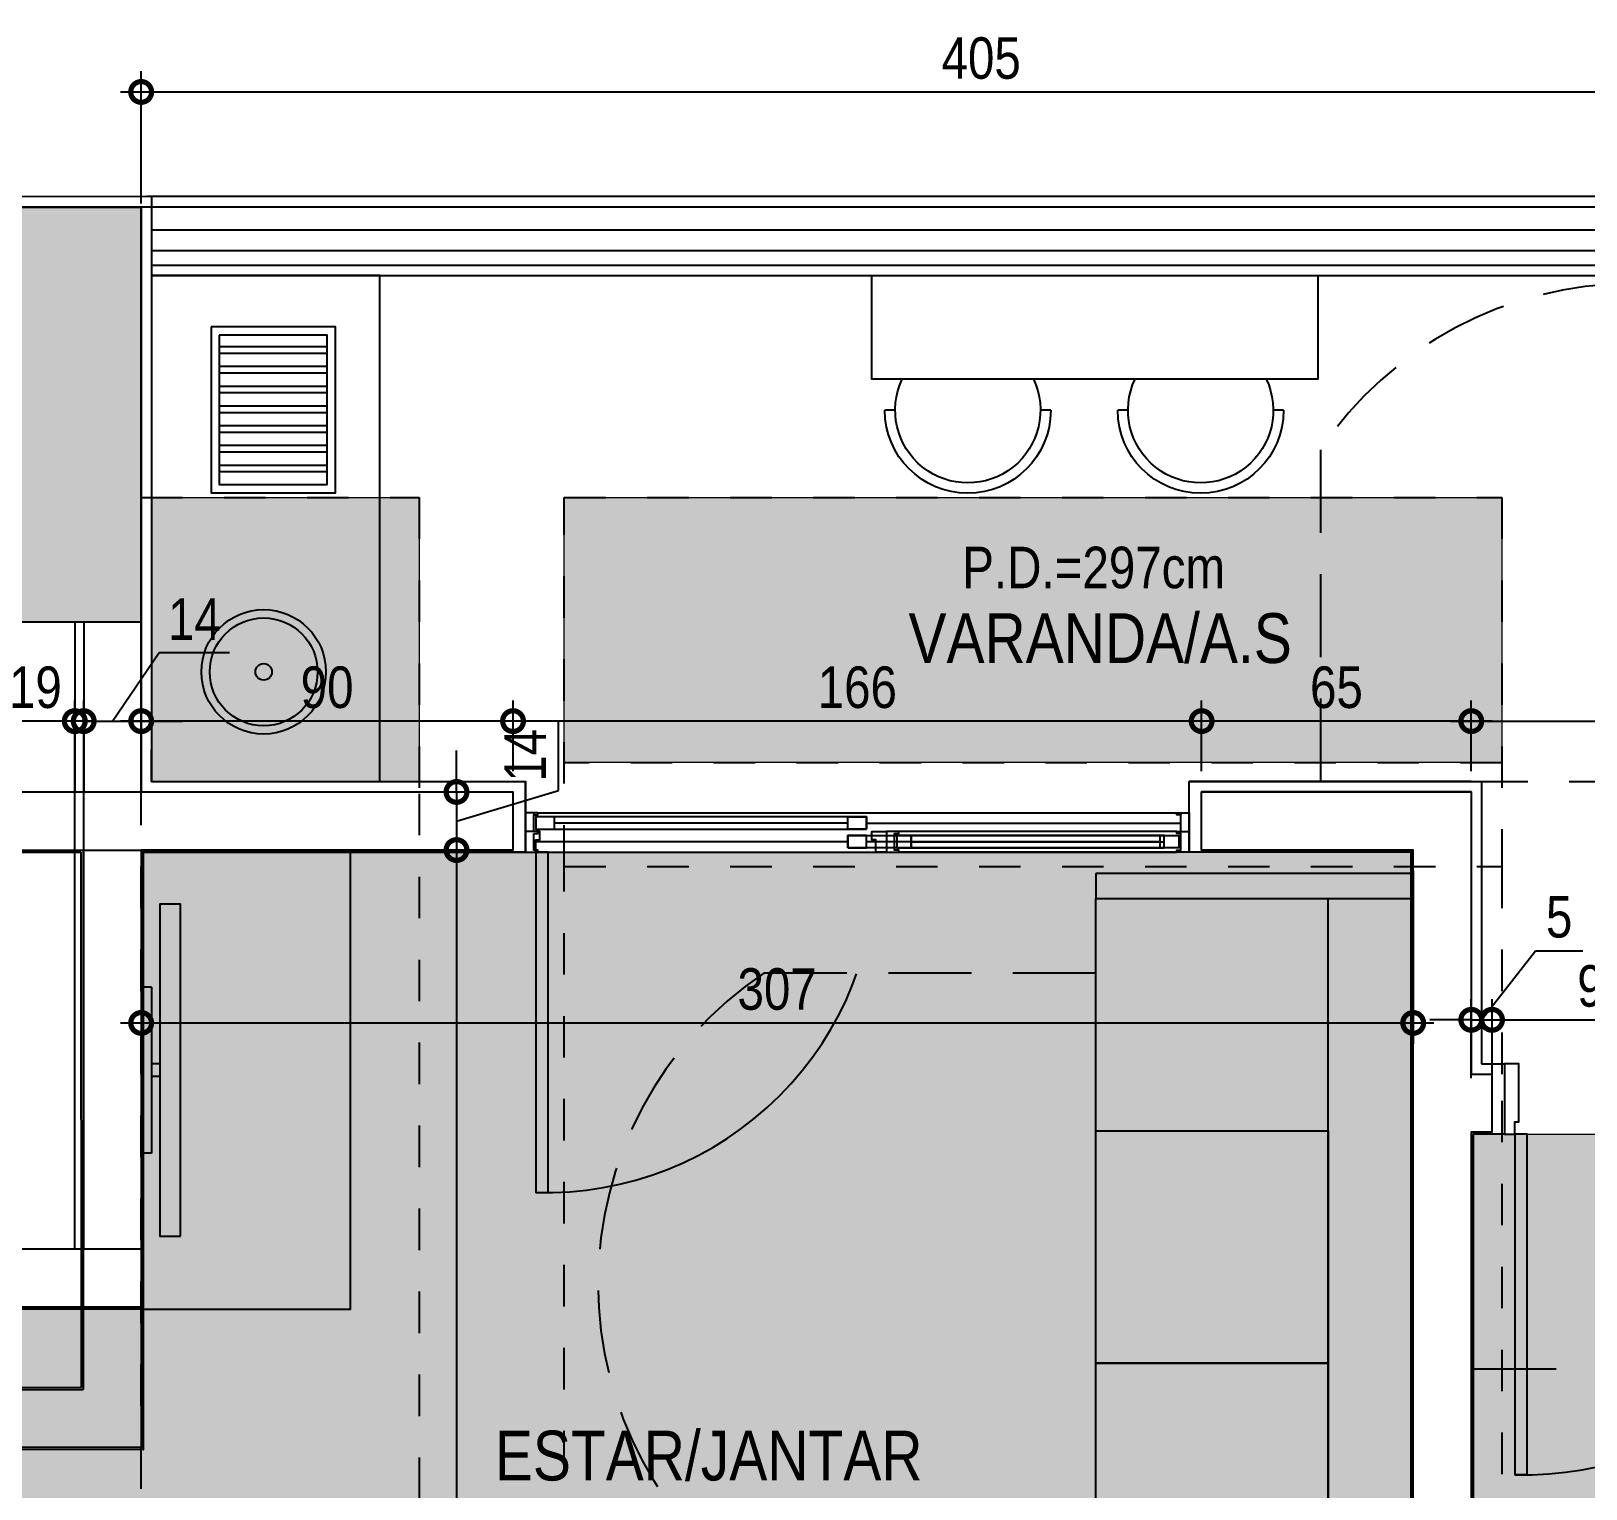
# Model space of a CAD drawing. Header units: metres. Extents: x -41 to 570, y -54 to 184.
# Drawn here: x 4.745 to 8.493, y 49.91 to 53.424 of the extents above; entities that cross this region are included whole.
import ezdxf
from ezdxf.enums import TextEntityAlignment as Align
from ezdxf.xclip import XClip

# ---------------------------------------------------------------- set-up
doc = ezdxf.new("R2010")
doc.units = ezdxf.units.M
doc.header["$XCLIPFRAME"] = 0
doc.linetypes.add('DASHEDX2', pattern=[1.5, 1, -0.5])
doc.linetypes.add('PUC$0$DASHEDX2', pattern=[1.5, 1, -0.5])
for name, color, linetype in [('1', 232, 'DASHEDX2'), ('4', 2, 'Continuous'), ('ARQ-DIM', 2, 'Continuous'), ('ARQ-TXT', 2, 'Continuous'), ('PUC$0$ARQ-ALV ACAB', 4, 'Continuous'), ('PUC$0$ARQ-ALV OSSO', 5, 'Continuous'), ('PUC$0$ARQ-AUX', 7, 'Continuous'), ('PUC$0$ARQ-AUX1 @ 1', 1, 'Continuous'), ('PUC$0$ARQ-AUX2', 2, 'Continuous'), ('PUC$0$ARQ-CAX @ 1', 1, 'Continuous'), ('PUC$0$ARQ-MOB', 7, 'Continuous'), ('PUC$0$ARQ-MOB @ 1', 7, 'Continuous'), ('PUC$0$ARQ-PRJ', 7, 'PUC$0$DASHEDX2')]:
    doc.layers.add(name, color=color, linetype=linetype)
doc.layers.add('PUC$0$ARQ-FORRO', color=9, linetype='Continuous', lineweight=5)
doc.styles.add('Adesa', font='ARIALN.TTF')
doc.dimstyles.new('ADESA 1-0050', dxfattribs={"dimtxt": 0.1, "dimasz": 0.1, "dimexe": 0.05, "dimexo": 0.05, "dimgap": 0.03, "dimtad": 1, "dimdec": 1, "dimlfac": 100, "dimzin": 12, "dimtxsty": 'Adesa', "dimblk": 'DOTSMALL', "dimcen": 1, "dimdle": 0.05, "dimclrd": 1, "dimclre": 1, "dimclrt": 256, "dimazin": 3, "dimtm": 1e-09, "dimtfac": 1, "dimtdec": 1, "dimtmove": 1, "dimatfit": 0, "dimldrblk": 'DOTSMALL', "dimfxl": 0.8, "dimtvp": 2, "dimtolj": 1, "dimtzin": 0, "dimarcsym": 0})

# ---------------------------------------------------------------- blocks, each defined once
blk = doc.blocks.new('*U3378')
at = {"color": 0, "linetype": 'ByBlock', "ltscale": 0.5}
for points in [[(0.02, -0.045), (0.03, -0.045), (0.03, -0.05), (0.02, -0.05), (0.02, -0.09), (0.03, -0.09), (0.03, -0.095), (0.02, -0.095), (0.02, -0.09), (0.03, -0.09), (0.03, -0.095), (0, -0.095), (0, 0), (0.03, 0), (0.03, -0.005), (0.02, -0.005), (0.02, -0.045)], [(1.58, -0.045), (1.57, -0.045), (1.57, -0.05), (1.58, -0.05), (1.58, -0.09), (1.57, -0.09), (1.57, -0.095), (1.58, -0.095), (1.58, -0.09), (1.57, -0.09), (1.57, -0.095), (1.6, -0.095), (1.6, 0), (1.57, 0), (1.57, -0.005), (1.58, -0.005), (1.58, -0.045)], [(0.025, -0.01), (0.07, -0.01), (0.07, -0.04), (0.025, -0.04)], [(0.8225, -0.01), (0.7775, -0.01), (0.7775, -0.04), (0.8225, -0.04)], [(0.7775, -0.055), (0.8225, -0.055), (0.8225, -0.085), (0.7775, -0.085)], [(1.575, -0.055), (1.53, -0.055), (1.53, -0.085), (1.575, -0.085)]]:
    blk.add_lwpolyline(points, close=True, dxfattribs=at)
at = {"color": 8, "linetype": 'ByBlock', "ltscale": 0.5}
for points in [[(1.57, 0), (0.03, 0)], [(0.8225, -0.025), (1.58, -0.025)], [(0.7775, -0.07), (0.02, -0.07)], [(1.57, -0.095), (0.03, -0.095)]]:
    blk.add_lwpolyline(points, dxfattribs=at)
at = {"color": 7, "linetype": 'ByBlock', "ltscale": 0.5}
for points in [[(0.8225, -0.01), (0.8225, -0.04), (0.025, -0.04), (0.025, -0.01)], [(0.7775, -0.055), (0.7775, -0.085), (1.575, -0.085), (1.575, -0.055)]]:
    blk.add_lwpolyline(points, close=True, dxfattribs=at)
for points in [[(0.07, -0.025), (0.7775, -0.025)], [(0.8225, -0.07), (1.53, -0.07)]]:
    blk.add_lwpolyline(points, dxfattribs=at)
blk = doc.blocks.new('*U3549')
for points in [[(-0.025, -0.1), (0, -0.1), (0, -0.07), (0.01, -0.07), (0.01, 0.07), (-0.025, 0.07), (-0.025, -0.1)], [(0.845, -0.1), (0.82, -0.1), (0.82, -0.07), (0.81, -0.07), (0.81, 0.07), (0.845, 0.07), (0.845, -0.1)], [(0, -0.1), (0, -0.9204), (0.03, -0.9204), (0.03, -0.1)]]:
    blk.add_lwpolyline(points, close=True)
at = {"layer": 'PUC$0$ARQ-PRJ'}
blk.add_arc((0.0237, -0.1242), 0.7967, 268.2987, 1.7401, dxfattribs=at)
blk = doc.blocks.new('PUC$0$pl apto tipo 4 puc')
at = {"layer": 'PUC$0$ARQ-ALV ACAB'}
for p, q in [((9.0318, 3.0262, 0), (5.0252, 3.0262)), ((5.0368, 2.8362, 0), (9.0318, 2.8362, 0))]:
    blk.add_line(p, q, dxfattribs=at)
for points in [[(4.6663, 3.0274), (5.0368, 3.0262), (5.0368, 1.6162), (5.9381, 1.6162), (5.9381, 1.4462), (5.0168, 1.4459), (5.0168, 0.0059), (3.0556, 0.0062), (3.0556, -0.0782), (2.9056, -0.0782), (2.9056, 0.1562), (4.8668, 0.1559)], [(4.6568, 1.4461), (4.8665, 1.4459)]]:
    blk.add_lwpolyline(points, dxfattribs=at)
blk.add_lwpolyline([(8.2431, 0.9362), (8.2981, 0.9362), (8.2981, 0.7662), (8.2231, 0.7662), (8.2231, -0.1638), (8.0731, -0.1638), (8.0731, 1.4462), (7.5381, 1.4462), (7.5381, 1.6162), (8.2431, 1.6162)], close=True, dxfattribs=at)
at = {"layer": 'PUC$0$ARQ-ALV ACAB', "elevation": 0}
blk.add_lwpolyline([(4.8665, 1.4459), (4.8668, 0.1559)], dxfattribs=at)
at = {"layer": 'PUC$0$ARQ-ALV OSSO'}
for points in [[(4.6613, 3.0012), (5.0118, 3.0012), (5.0118, 1.5912), (5.0118, 1.5912), (5.9081, 1.5912), (5.9081, 1.4512), (5.0118, 1.4509), (5.0118, 0.0109), (3.0506, 0.0112), (3.0506, -0.0732), (2.9106, -0.0732), (2.9106, 0.1512), (4.8718, 0.1509)], [(4.8518, 2.0012), (4.8518, 1.5912)], [(4.8733, 2.0012), (4.8733, 1.5912)], [(4.6618, 1.5912), (5.0118, 1.5912)]]:
    blk.add_lwpolyline(points, dxfattribs=at)
blk.add_lwpolyline([(8.2181, 0.9112), (8.2681, 0.9112), (8.2681, 0.7712), (8.2181, 0.7712), (8.2181, -0.1588), (8.0781, -0.1588), (8.0781, 1.4512), (7.5681, 1.4512), (7.5681, 1.5912), (8.2181, 1.5912)], close=True, dxfattribs=at)
at = {"layer": 'PUC$0$ARQ-ALV OSSO', "elevation": 0}
for points in [[(4.6618, 1.4512), (5.0118, 1.4509)], [(4.8718, 1.4512), (4.8718, 0.1509)]]:
    blk.add_lwpolyline(points, dxfattribs=at)
at = {"layer": 'PUC$0$ARQ-AUX', "elevation": 0}
for points in [[(9.0318, 3.0012), (5.0368, 3.0012)], [(5.0368, 2.8612), (9.0318, 2.8612)]]:
    blk.add_lwpolyline(points, dxfattribs=at)
at = {"layer": 'PUC$0$ARQ-AUX2', "elevation": 0}
for points in [[(5.0368, 2.9462), (9.0318, 2.9462)], [(5.0368, 2.8962), (9.0318, 2.8962)]]:
    blk.add_lwpolyline(points, dxfattribs=at)
at = {"layer": 'PUC$0$ARQ-AUX1 @ 1', "rotation": 180}
blk.add_blockref('*U3378', (7.5381, 1.4462, 0), dxfattribs=at)
at = {"layer": 'PUC$0$ARQ-CAX @ 1'}
blk.add_blockref('*U3549', (8.3231, 0.8662), dxfattribs=at)
blk = doc.blocks.new('*U3399')
for points in [[(-0.025, -0.1), (0, -0.1), (0, -0.07), (0.01, -0.07), (0.01, -0.05), (-0.025, -0.05), (-0.025, -0.1)], [(0.845, -0.1), (0.82, -0.1), (0.82, -0.07), (0.81, -0.07), (0.81, -0.05), (0.845, -0.05), (0.845, -0.1)], [(0, -0.1), (0, -0.9204), (0.03, -0.9204), (0.03, -0.1)]]:
    blk.add_lwpolyline(points, close=True)
at = {"layer": 'PUC$0$ARQ-PRJ'}
blk.add_arc((0.0237, -0.1242), 0.7967, 268.2987, 1.7401, dxfattribs=at)
blk = doc.blocks.new('*U3400')
at = {"color": 0, "linetype": 'ByBlock', "ltscale": 0.5}
for points in [[(0.02, -0.045), (0.02, -0.045), (0.02, -0.045), (0.02, -0.045), (0.02, -0.045), (0.02, -0.045), (0.02, -0.045), (0.02, -0.045), (0.02, -0.045), (0.03, -0.045), (0.03, -0.05), (0, -0.05), (0, 0), (0.03, 0), (0.03, -0.005), (0.02, -0.005), (0.02, -0.045)], [(0.71, -0.045), (0.71, -0.045), (0.71, -0.045), (0.71, -0.045), (0.71, -0.045), (0.71, -0.045), (0.71, -0.045), (0.71, -0.045), (0.71, -0.045), (0.7, -0.045), (0.7, -0.05), (0.73, -0.05), (0.73, 0), (0.7, 0), (0.7, -0.005), (0.71, -0.005), (0.71, -0.045)], [(0.025, -0.01), (0.06, -0.01), (0.06, -0.04), (0.025, -0.04)], [(0.705, -0.01), (0.67, -0.01), (0.67, -0.04), (0.705, -0.04)]]:
    blk.add_lwpolyline(points, close=True, dxfattribs=at)
at = {"color": 8, "linetype": 'ByBlock', "ltscale": 0.5}
for points in [[(0.7, 0), (0.03, 0)], [(0.7, -0.05), (0.03, -0.05)]]:
    blk.add_lwpolyline(points, dxfattribs=at)
at = {"color": 7, "linetype": 'ByBlock', "ltscale": 0.5}
blk.add_lwpolyline([(0.67, -0.01), (0.67, -0.04), (0.06, -0.04), (0.06, -0.01)], close=True, dxfattribs=at)
blk.add_lwpolyline([(0.06, -0.025), (0.67, -0.025)], dxfattribs=at)
blk = doc.blocks.new('PUC$0$ARQ-LAY-SOF')
at = {"layer": 'PUC$0$ARQ-MOB'}
for points in [[(0.2, 1.74), (0.2, 0.06), (0, 0.06), (0, 1.74)], [(0.76, 1.74), (0.76, 0.06), (0, 0.06), (0, 1.74)], [(0.76, 1.74), (0.76, 1.18), (0.2, 1.18), (0.2, 1.74)], [(0.76, 1.18), (0.76, 0.62), (0.2, 0.62), (0.2, 1.18)], [(0.76, 0), (0.76, 0.06), (0, 0.06), (0, 0)]]:
    blk.add_lwpolyline(points, close=True, dxfattribs=at)
blk = doc.blocks.new('*U3414')
for p, q in [((-0.2, -0.02), (-0.2, 0)), ((0.2, -0.02), (0.2, 0)), ((-0.015, -0.04), (-0.015, -0.02)), ((0.015, -0.04), (0.015, -0.02))]:
    blk.add_line(p, q)
for points in [[(0.2, 0), (-0.2, 0)], [(0.2, -0.02), (-0.2, -0.02)]]:
    blk.add_lwpolyline(points)
blk.add_lwpolyline([(-0.4, -0.09), (0.4, -0.09), (0.4, -0.04), (-0.4, -0.04)], close=True)
blk = doc.blocks.new('PUC$0$BCO')
at = {"layer": 'PUC$0$ARQ-MOB'}
blk.add_line((-0.1581, 0), (0.1581, 0), dxfattribs=at)
for points in [[(-0.2, -0.075), (-0.175, -0.075)], [(0.175, -0.075), (0.2, -0.075)]]:
    blk.add_lwpolyline(points, dxfattribs=at)
for radius, start, end in [(0.175, 154.6231, 25.3769), (0.2, 180, 0)]:
    blk.add_arc((0, -0.075), radius, start, end, dxfattribs=at)
blk = doc.blocks.new('PUC$0$layout pcd puc 2')
at = {"layer": 'PUC$0$ARQ-MOB'}
h = blk.add_hatch(dxfattribs=at)
h.set_pattern_fill('ANSI32', color=256, scale=0.005, angle=405)
h.set_pattern_definition([(360, (-186.07381, 21.456633), (2e-17, 0.047625), []), (360, (-186.057933, 21.44076), (2e-17, 0.047625), [])])
h.paths.add_polyline_path([(-0.8051, 0.1637), (-0.8051, 0.5237), (-0.5451, 0.5237), (-0.5452, 0.1636)])
at = {"layer": 'PUC$0$ARQ-MOB', "extrusion": (8.65313e-07, 4.32089e-06, 1), "elevation": 0}
blk.add_lwpolyline([(-0.3601, 2.5116), (-0.86, 2.5116), (-0.86, 1.41), (-0.36, 1.41)], close=True, dxfattribs=at)
at = {"layer": 'PUC$0$ARQ-MOB'}
blk.add_lwpolyline([(-0.38, 1.24), (-0.93, 1.24), (-0.93, 0.02), (-0.3801, 0.02)], close=True, dxfattribs=at)
at = {"layer": 'PUC$0$ARQ-MOB', "elevation": 0}
for points in [[(-0.5234, 0.1437), (-0.5234, 0.5437), (-0.8234, 0.5437), (-0.8234, 0.1436)], [(-0.5434, 0.1637), (-0.5434, 0.5237), (-0.8034, 0.5237), (-0.8034, 0.1636)], [(-3.1919, 0.02), (-3.1919, 0.27), (-2.1163, 0.27), (-2.1163, 0.02)]]:
    blk.add_lwpolyline(points, close=True, dxfattribs=at)
at = {"layer": 'PUC$0$ARQ-MOB'}
for radius in [0.15, 0.13, 0.02]:
    blk.add_circle((-0.6503, 0.9755, 0), radius, dxfattribs=at)
at = {"layer": 'PUC$0$ARQ-MOB', "color": 7, "extrusion": (8.65313e-07, 4.32089e-06, 1)}
blk.add_blockref('PUC$0$ARQ-LAY-SOF', (-3.4163, 1.4615, 0), dxfattribs=at)
at = {"layer": 'PUC$0$ARQ-MOB', "xscale": -1, "rotation": 180}
for p in [(-2.909, 0.27, 0), (-2.3477, 0.27, 0)]:
    blk.add_blockref('PUC$0$BCO', p, dxfattribs=at)
at = {"layer": 'PUC$0$ARQ-MOB @ 1', "rotation": 270}
blk.add_blockref('*U3414', (-0.3601, 1.9356, 0), dxfattribs=at)
blk = doc.blocks.new('PUC$0$pl forro pcd 2')
at = {"layer": 'PUC$0$ARQ-FORRO'}
h = blk.add_hatch(color=256, dxfattribs=at)
h.dxf.hatch_style = 1
h.paths.add_polyline_path([(-10.015, -50.7643), (-8.2214, -50.7643), (-8.2214, -49.8343), (-8.0714, -49.8343), (-8.0714, -51.4443), (-5.0151, -51.4439), (-5.0151, -50.3432), (-3.0538, -50.3435), (-3.0538, -49.1042), (-5.015, -49.1042), (-5.015, -47.6942), (-6.9764, -47.6942), (-6.9764, -48.0943), (-10.015, -48.0943)])
h = blk.add_hatch(color=256, dxfattribs=at)
h.dxf.hatch_style = 1
h.paths.add_polyline_path([(-5.6799, -51.6143), (-5.035, -51.6143), (-5.035, -52.3), (-5.6799, -52.3)])
h.paths.add_polyline_path([(-8.2899, -51.6608), (-6.0299, -51.6608), (-6.0299, -52.3), (-8.2899, -52.3)])
h.paths.add_polyline_path([(-9.3713, -50.9342), (-8.6399, -50.9342), (-8.6399, -52.3), (-9.1, -52.3), (-9.1, -52.8343), (-10.005, -52.8343), (-10.005, -51.2143), (-9.3714, -51.2143)])
h.paths.add_polyline_path([(-9.705, -51.9343), (-9.955, -51.9343), (-9.955, -52.2343), (-9.705, -52.2343)], flags=16)
for points in [[(-10.015, -50.7643), (-8.2214, -50.7643), (-8.2214, -49.8343), (-8.0714, -49.8343), (-8.0714, -51.4443), (-5.0151, -51.4439), (-5.0151, -50.3432), (-3.0538, -50.3435), (-3.0538, -49.1042), (-5.015, -49.1042), (-5.015, -47.6942), (-6.9764, -47.6942), (-6.9764, -48.0943), (-10.015, -48.0943)], [(-5.6799, -51.6143), (-5.035, -51.6143), (-5.035, -52.3), (-5.6799, -52.3)], [(-8.2899, -51.6608), (-6.0299, -51.6608), (-6.0299, -52.3), (-8.2899, -52.3)]]:
    blk.add_lwpolyline(points, close=True, dxfattribs=at)
blk = doc.blocks.new('PUC')
at = {"layer": 'PUC$0$ARQ-ALV ACAB', "elevation": 0}
for points in [[(-5.015, -50.3434), (-3.0538, -50.3434), (-3.0538, -50.2934)], [(-8.0764, -51.445), (-7.5364, -51.445)], [(-7.5364, -51.445), (-7.5364, -51.615)], [(-5.9364, -51.445), (-5.9364, -51.615)], [(-5.015, -51.445), (-5.9364, -51.445)], [(-8.2164, -51.615), (-7.5364, -51.615)], [(-5.035, -51.615), (-5.9364, -51.615)], [(-5.035, -51.615), (-5.035, -51.6921)]]:
    blk.add_lwpolyline(points, dxfattribs=at)
at = {"layer": 'PUC$0$ARQ-ALV ACAB'}
blk.add_lwpolyline([(-5.015, -51.445), (-5.015, -50.3434)], dxfattribs=at)
at = {"layer": 'PUC$0$ARQ-ALV OSSO'}
for p, q in [((-4.8715, -50.4884), (-4.8715, -51.7133)), ((-4.85, -50.4884), (-4.85, -51.7133))]:
    blk.add_line(p, q, dxfattribs=at)
at = {"layer": 'PUC$0$ARQ-ALV OSSO', "elevation": 0}
for points in [[(-5.01, -50.3484), (-3.0488, -50.3484), (-3.0488, -50.2984)], [(-5.01, -50.4884), (-2.9088, -50.4884), (-2.9088, -50.2984)], [(-5.01, -50.4904), (-5.01, -50.3484)], [(-8.0764, -51.45), (-7.5664, -51.45)], [(-5.01, -51.45), (-5.9064, -51.45)], [(-8.2164, -51.59), (-7.5664, -51.59)], [(-5.01, -51.59), (-5.9064, -51.59)], [(-5.01, -51.59), (-5.01, -52)]]:
    blk.add_lwpolyline(points, dxfattribs=at)
at = {"layer": 'PUC$0$ARQ-ALV OSSO'}
for points in [[(-5.01, -51.45), (-5.01, -50.3484)], [(-7.5664, -51.45), (-7.5664, -51.59)], [(-5.9064, -51.45), (-5.9064, -51.59)]]:
    blk.add_lwpolyline(points, dxfattribs=at)
at = {"layer": 'PUC$0$ARQ-PRJ', "ltscale": 0.2, "elevation": 0}
for points in [[(-9.0214, -48.6999), (-8.2214, -48.6999), (-8.2214, -50.1999), (-9.0214, -50.1999, -0.533333)], [(-6.5114, -49.6535), (-7.3114, -49.6535), (-7.3114, -51.1535), (-6.5114, -51.1535, 0.533333)], [(-6.5114, -49.6535), (-7.3114, -49.6535), (-7.3114, -51.1535), (-6.5114, -51.1535, 0.533333)], [(-7.8528, -52.415), (-7.8528, -51.615), (-9.3528, -51.615), (-9.3528, -52.415, 0.533333)]]:
    blk.add_lwpolyline(points, format="xyb", close=True, dxfattribs=at)
at = {"layer": 'PUC$0$ARQ-ALV OSSO', "color": 6, "rotation": 180}
blk.add_blockref('PUC$0$pl apto tipo 4 puc', (0.0018, -49.9988, 0), dxfattribs=at)
at = {"layer": 'PUC$0$ARQ-CAX @ 1', "rotation": 180}
blk.add_blockref('*U3399', (-5.9614, -51.545, 0), dxfattribs=at)
at = {"layer": 'PUC$0$ARQ-CAX @ 1', "xscale": -1}
blk.add_blockref('*U3400', (-6.8064, -51.445, 0), dxfattribs=at)
at = {"layer": 'PUC$0$ARQ-FORRO'}
blk.add_blockref('PUC$0$pl forro pcd 2', (0, 0), dxfattribs=at)
at = {"layer": 'PUC$0$ARQ-MOB'}
blk.add_blockref('PUC$0$layout pcd puc 2', (-4.655, -52.855, 0), dxfattribs=at)
blk = doc.blocks.new('_DotSmall')
at = {"color": 0, "linetype": 'ByBlock', "const_width": 0.5}
blk.add_lwpolyline([(-0.0625, 0, 1), (0.0625, 0, 1)], format="xyb", close=True, dxfattribs=at)
blk = doc.blocks.new('*D198')
at = {"layer": 'ARQ-DIM', "color": 1, "lineweight": -2, "transparency": 16777216}
for p, q in [((5.01, 53.0088), (5.01, 53.3273)), ((9.06, 52.98), (9.06, 53.3273)), ((4.96, 53.2773), (9.11, 53.2773))]:
    blk.add_line(p, q, dxfattribs=at)
at = {"layer": 'Defpoints', "color": 0, "transparency": 16777216}
for p in [(9.06, 53.2773), (5.01, 52.9588, 0), (9.06, 52.93, 0)]:
    blk.add_point(p, dxfattribs=at)
at = {"layer": 'ARQ-DIM', "color": 1, "lineweight": -2, "transparency": 16777216, "xscale": 0.1, "yscale": 0.1, "zscale": 0.1, "rotation": 180}
blk.add_blockref('_DotSmall', (5.01, 53.2773), dxfattribs=at)
at = {"layer": 'ARQ-DIM', "color": 1, "lineweight": -2, "transparency": 16777216, "xscale": 0.1, "yscale": 0.1, "zscale": 0.1}
blk.add_blockref('_DotSmall', (9.06, 53.2773), dxfattribs=at)
at = {"layer": 'ARQ-DIM', "transparency": 16777216, "insert": (7.035, 53.3584), "char_height": 0.1, "attachment_point": 5, "style": 'Adesa'}
blk.add_mtext('\\A1;405', dxfattribs=at)
blk = doc.blocks.new('*D204')
at = {"layer": 'ARQ-DIM', "color": 1, "lineweight": -2, "transparency": 16777216}
for p, q in [((7.5664, 51.64), (7.5664, 51.8108)), ((8.2164, 51.64), (8.2164, 51.8108)), ((8.2664, 51.7608), (7.5164, 51.7608))]:
    blk.add_line(p, q, dxfattribs=at)
at = {"layer": 'Defpoints', "color": 0, "transparency": 16777216}
for p in [(7.5664, 51.7608), (7.5664, 51.59, 0), (8.2164, 51.59, 0)]:
    blk.add_point(p, dxfattribs=at)
at = {"layer": 'ARQ-DIM', "color": 1, "lineweight": -2, "transparency": 16777216, "xscale": 0.1, "yscale": 0.1, "zscale": 0.1, "rotation": 180}
blk.add_blockref('_DotSmall', (7.5664, 51.7608), dxfattribs=at)
at = {"layer": 'ARQ-DIM', "color": 1, "lineweight": -2, "transparency": 16777216, "xscale": 0.1, "yscale": 0.1, "zscale": 0.1}
blk.add_blockref('_DotSmall', (8.2164, 51.7608), dxfattribs=at)
at = {"layer": 'ARQ-DIM', "transparency": 16777216, "insert": (7.8914, 51.8418), "char_height": 0.1, "attachment_point": 5, "style": 'Adesa'}
blk.add_mtext('\\A1;65', dxfattribs=at)
blk = doc.blocks.new('*D205')
at = {"layer": 'ARQ-DIM', "color": 1, "lineweight": -2, "transparency": 16777216}
for p, q in [((5.9064, 51.64), (5.9064, 51.8108)), ((7.5664, 51.64), (7.5664, 51.8108)), ((7.6164, 51.7608), (5.8564, 51.7608))]:
    blk.add_line(p, q, dxfattribs=at)
at = {"layer": 'Defpoints', "color": 0, "transparency": 16777216}
for p in [(5.9064, 51.7608), (5.9064, 51.59, 0), (7.5664, 51.59, 0)]:
    blk.add_point(p, dxfattribs=at)
at = {"layer": 'ARQ-DIM', "color": 1, "lineweight": -2, "transparency": 16777216, "xscale": 0.1, "yscale": 0.1, "zscale": 0.1, "rotation": 180}
blk.add_blockref('_DotSmall', (5.9064, 51.7608), dxfattribs=at)
at = {"layer": 'ARQ-DIM', "color": 1, "lineweight": -2, "transparency": 16777216, "xscale": 0.1, "yscale": 0.1, "zscale": 0.1}
blk.add_blockref('_DotSmall', (7.5664, 51.7608), dxfattribs=at)
at = {"layer": 'ARQ-DIM', "transparency": 16777216, "insert": (6.7364, 51.8418), "char_height": 0.1, "attachment_point": 5, "style": 'Adesa'}
blk.add_mtext('\\A1;166', dxfattribs=at)
blk = doc.blocks.new('*D206')
at = {"layer": 'ARQ-DIM', "color": 1, "lineweight": -2, "transparency": 16777216}
for p, q in [((5.01, 51.64), (5.01, 51.8108)), ((5.9064, 51.64), (5.9064, 51.8108)), ((5.9564, 51.7608), (4.96, 51.7608))]:
    blk.add_line(p, q, dxfattribs=at)
at = {"layer": 'Defpoints', "color": 0, "transparency": 16777216}
for p in [(5.01, 51.7608), (5.01, 51.59, 0), (5.9064, 51.59, 0)]:
    blk.add_point(p, dxfattribs=at)
at = {"layer": 'ARQ-DIM', "color": 1, "lineweight": -2, "transparency": 16777216, "xscale": 0.1, "yscale": 0.1, "zscale": 0.1, "rotation": 180}
blk.add_blockref('_DotSmall', (5.01, 51.7608), dxfattribs=at)
at = {"layer": 'ARQ-DIM', "color": 1, "lineweight": -2, "transparency": 16777216, "xscale": 0.1, "yscale": 0.1, "zscale": 0.1}
blk.add_blockref('_DotSmall', (5.9064, 51.7608), dxfattribs=at)
at = {"layer": 'ARQ-DIM', "transparency": 16777216, "insert": (5.4582, 51.8418), "char_height": 0.1, "attachment_point": 5, "style": 'Adesa'}
blk.add_mtext('\\A1;90', dxfattribs=at)
blk = doc.blocks.new('*D207')
at = {"layer": 'ARQ-DIM', "color": 1, "lineweight": -2, "transparency": 16777216}
for p, q in [((4.9408, 51.7608), (5.0535, 51.9262)), ((5.0535, 51.9262), (5.223, 51.9262)), ((4.8715, 51.6488), (4.8715, 51.8108)), ((5.01, 51.6488), (5.01, 51.8108)), ((4.8715, 51.7608), (4.7715, 51.7608)), ((4.8715, 51.7608), (5.01, 51.7608)), ((4.8715, 51.7608), (5.01, 51.7608)), ((5.01, 51.7608), (5.11, 51.7608))]:
    blk.add_line(p, q, dxfattribs=at)
at = {"layer": 'Defpoints', "color": 0, "transparency": 16777216}
for p in [(5.01, 51.7608), (4.8715, 51.5988, 0), (5.01, 51.5988, 0)]:
    blk.add_point(p, dxfattribs=at)
at = {"layer": 'ARQ-DIM', "color": 1, "lineweight": -2, "transparency": 16777216, "xscale": 0.1, "yscale": 0.1, "zscale": 0.1}
blk.add_blockref('_DotSmall', (4.8715, 51.7608), dxfattribs=at)
at = {"layer": 'ARQ-DIM', "color": 1, "lineweight": -2, "transparency": 16777216, "xscale": 0.1, "yscale": 0.1, "zscale": 0.1, "rotation": 180}
blk.add_blockref('_DotSmall', (5.01, 51.7608), dxfattribs=at)
at = {"layer": 'ARQ-DIM', "transparency": 16777216, "insert": (5.1382, 52.0064), "char_height": 0.1, "attachment_point": 5, "style": 'Adesa'}
blk.add_mtext('\\A1;14', dxfattribs=at)
blk = doc.blocks.new('*D208')
at = {"layer": 'ARQ-DIM', "color": 1, "lineweight": -2, "transparency": 16777216}
for p, q in [((4.66, 51.6488), (4.66, 51.8108)), ((4.85, 51.6488), (4.85, 51.8108)), ((4.9, 51.7608), (4.61, 51.7608))]:
    blk.add_line(p, q, dxfattribs=at)
at = {"layer": 'Defpoints', "color": 0, "transparency": 16777216}
for p in [(4.66, 51.7608), (4.66, 51.5988, 0), (4.85, 51.5988)]:
    blk.add_point(p, dxfattribs=at)
at = {"layer": 'ARQ-DIM', "color": 1, "lineweight": -2, "transparency": 16777216, "xscale": 0.1, "yscale": 0.1, "zscale": 0.1, "rotation": 180}
blk.add_blockref('_DotSmall', (4.66, 51.7608), dxfattribs=at)
at = {"layer": 'ARQ-DIM', "color": 1, "lineweight": -2, "transparency": 16777216, "xscale": 0.1, "yscale": 0.1, "zscale": 0.1}
blk.add_blockref('_DotSmall', (4.85, 51.7608), dxfattribs=at)
at = {"layer": 'ARQ-DIM', "transparency": 16777216, "insert": (4.755, 51.8418), "char_height": 0.1, "attachment_point": 5, "style": 'Adesa'}
blk.add_mtext('\\A1;19', dxfattribs=at)
blk = doc.blocks.new('*D210')
at = {"layer": 'ARQ-DIM', "color": 1, "lineweight": -2, "transparency": 16777216}
for p, q in [((8.2164, 51.64), (8.2164, 51.8108)), ((9.3964, 51.1813), (9.3964, 51.8108)), ((8.1664, 51.7608), (9.4464, 51.7608))]:
    blk.add_line(p, q, dxfattribs=at)
at = {"layer": 'Defpoints', "color": 0, "transparency": 16777216}
for p in [(9.3964, 51.7608), (8.2164, 51.59, 0), (9.3964, 51.1313, 0)]:
    blk.add_point(p, dxfattribs=at)
at = {"layer": 'ARQ-DIM', "color": 1, "lineweight": -2, "transparency": 16777216, "xscale": 0.1, "yscale": 0.1, "zscale": 0.1, "rotation": 180}
blk.add_blockref('_DotSmall', (8.2164, 51.7608), dxfattribs=at)
at = {"layer": 'ARQ-DIM', "color": 1, "lineweight": -2, "transparency": 16777216, "xscale": 0.1, "yscale": 0.1, "zscale": 0.1}
blk.add_blockref('_DotSmall', (9.3964, 51.7608), dxfattribs=at)
at = {"layer": 'ARQ-DIM', "transparency": 16777216, "insert": (8.8064, 51.8418), "char_height": 0.1, "attachment_point": 5, "style": 'Adesa'}
blk.add_mtext('\\A1;118', dxfattribs=at)
blk = doc.blocks.new('*D231')
at = {"layer": 'ARQ-DIM', "color": 1, "lineweight": -2, "transparency": 16777216}
for p, q in [((8.2414, 51.0408), (8.3711, 51.2075)), ((8.3711, 51.2075), (8.4855, 51.2075)), ((8.2164, 50.9), (8.2164, 51.0908)), ((8.2664, 50.9), (8.2664, 51.0908)), ((8.2164, 51.0408), (8.1164, 51.0408)), ((8.2164, 51.0408), (8.2664, 51.0408)), ((8.2164, 51.0408), (8.2664, 51.0408)), ((8.2664, 51.0408), (8.3664, 51.0408))]:
    blk.add_line(p, q, dxfattribs=at)
at = {"layer": 'Defpoints', "color": 0, "transparency": 16777216}
for p in [(8.2664, 51.0408), (8.2164, 50.85, 0), (8.2664, 50.85, 0)]:
    blk.add_point(p, dxfattribs=at)
at = {"layer": 'ARQ-DIM', "color": 1, "lineweight": -2, "transparency": 16777216, "xscale": 0.1, "yscale": 0.1, "zscale": 0.1}
blk.add_blockref('_DotSmall', (8.2164, 51.0408), dxfattribs=at)
at = {"layer": 'ARQ-DIM', "color": 1, "lineweight": -2, "transparency": 16777216, "xscale": 0.1, "yscale": 0.1, "zscale": 0.1, "rotation": 180}
blk.add_blockref('_DotSmall', (8.2664, 51.0408), dxfattribs=at)
at = {"layer": 'ARQ-DIM', "transparency": 16777216, "insert": (8.4283, 51.2884), "char_height": 0.1, "attachment_point": 5, "style": 'Adesa'}
blk.add_mtext('\\A1;5', dxfattribs=at)
blk = doc.blocks.new('*D232')
at = {"layer": 'ARQ-DIM', "color": 1, "lineweight": -2, "transparency": 16777216}
for p, q in [((8.2664, 50.9), (8.2664, 51.0908)), ((9.1964, 50.9), (9.1964, 51.0908)), ((8.2164, 51.0408), (9.2464, 51.0408))]:
    blk.add_line(p, q, dxfattribs=at)
at = {"layer": 'Defpoints', "color": 0, "transparency": 16777216}
for p in [(9.1964, 51.0408), (8.2664, 50.85, 0), (9.1964, 50.85, 0)]:
    blk.add_point(p, dxfattribs=at)
at = {"layer": 'ARQ-DIM', "color": 1, "lineweight": -2, "transparency": 16777216, "xscale": 0.1, "yscale": 0.1, "zscale": 0.1, "rotation": 180}
blk.add_blockref('_DotSmall', (8.2664, 51.0408), dxfattribs=at)
at = {"layer": 'ARQ-DIM', "color": 1, "lineweight": -2, "transparency": 16777216, "xscale": 0.1, "yscale": 0.1, "zscale": 0.1}
blk.add_blockref('_DotSmall', (9.1964, 51.0408), dxfattribs=at)
at = {"layer": 'ARQ-DIM', "transparency": 16777216, "insert": (8.5356, 51.1219), "char_height": 0.1, "attachment_point": 5, "style": 'Adesa'}
blk.add_mtext('\\A1;93', dxfattribs=at)
blk = doc.blocks.new('*D237')
at = {"layer": 'ARQ-DIM', "color": 1, "lineweight": -2, "transparency": 16777216}
for p, q in [((5.7702, 51.5), (5.7702, 47.6407)), ((5.6481, 51.45), (5.8202, 51.45)), ((5.6481, 47.6907), (5.8202, 47.6907))]:
    blk.add_line(p, q, dxfattribs=at)
at = {"layer": 'Defpoints', "color": 0, "transparency": 16777216}
for p in [(5.5981, 51.45, 0), (5.5981, 47.6907, 0), (5.7702, 47.6907)]:
    blk.add_point(p, dxfattribs=at)
at = {"layer": 'ARQ-DIM', "color": 1, "lineweight": -2, "transparency": 16777216, "xscale": 0.1, "yscale": 0.1, "zscale": 0.1}
for p, rotation in [((5.7702, 51.45), 90), ((5.7702, 47.6907), 270)]:
    blk.add_blockref('_DotSmall', p, dxfattribs=dict(at, rotation=rotation))
at = {"layer": 'ARQ-DIM', "transparency": 16777216, "insert": (5.6891, 49.5704), "char_height": 0.1, "attachment_point": 5, "rotation": 90, "style": 'Adesa'}
blk.add_mtext('\\A1;376', dxfattribs=at)
blk = doc.blocks.new('*D238')
at = {"layer": 'ARQ-DIM', "color": 1, "lineweight": -2, "transparency": 16777216}
for p, q in [((6.0158, 51.5937), (6.0158, 51.7632)), ((5.7702, 51.59), (5.7702, 51.69)), ((5.6481, 51.59), (5.8202, 51.59)), ((5.7702, 51.52), (6.0158, 51.5937)), ((5.7702, 51.59), (5.7702, 51.45)), ((5.7702, 51.59), (5.7702, 51.45)), ((5.6481, 51.45), (5.8202, 51.45)), ((5.7702, 51.45), (5.7702, 51.35))]:
    blk.add_line(p, q, dxfattribs=at)
at = {"layer": 'Defpoints', "color": 0, "transparency": 16777216}
for p in [(5.5981, 51.59, 0), (5.5981, 51.45, 0), (5.7702, 51.45)]:
    blk.add_point(p, dxfattribs=at)
at = {"layer": 'ARQ-DIM', "color": 1, "lineweight": -2, "transparency": 16777216, "xscale": 0.1, "yscale": 0.1, "zscale": 0.1}
for p, rotation in [((5.7702, 51.59), 270), ((5.7702, 51.45), 90)]:
    blk.add_blockref('_DotSmall', p, dxfattribs=dict(at, rotation=rotation))
at = {"layer": 'ARQ-DIM', "transparency": 16777216, "insert": (5.9356, 51.6784), "char_height": 0.1, "attachment_point": 5, "rotation": 90, "style": 'Adesa'}
blk.add_mtext('\\A1;14', dxfattribs=at)
blk = doc.blocks.new('*D248')
at = {"layer": 'ARQ-DIM', "color": 1, "lineweight": -2, "transparency": 16777216}
for p, q in [((5.01, 51.4), (5.01, 50.9833)), ((8.0764, 51.4), (8.0764, 50.9833)), ((4.96, 51.0333), (8.1264, 51.0333))]:
    blk.add_line(p, q, dxfattribs=at)
at = {"layer": 'Defpoints', "color": 0, "transparency": 16777216}
for p in [(5.01, 51.45), (8.0764, 51.45), (8.0764, 51.0333)]:
    blk.add_point(p, dxfattribs=at)
at = {"layer": 'ARQ-DIM', "color": 1, "lineweight": -2, "transparency": 16777216, "xscale": 0.1, "yscale": 0.1, "zscale": 0.1, "rotation": 180}
blk.add_blockref('_DotSmall', (5.01, 51.0333), dxfattribs=at)
at = {"layer": 'ARQ-DIM', "color": 1, "lineweight": -2, "transparency": 16777216, "xscale": 0.1, "yscale": 0.1, "zscale": 0.1}
blk.add_blockref('_DotSmall', (8.0764, 51.0333), dxfattribs=at)
at = {"layer": 'ARQ-DIM', "transparency": 16777216, "insert": (6.5432, 51.1144), "char_height": 0.1, "attachment_point": 5, "style": 'Adesa'}
blk.add_mtext('\\A1;307', dxfattribs=at)
blk = doc.blocks.new('est-lo-08-6sa-r00')
at = {"layer": '4'}
h = blk.add_hatch(color=8, dxfattribs=at)
h.dxf.hatch_style = 1
h.paths.add_polyline_path([(72.453596, -775.948263), (89.987707, -768.630138), (31.827874, -629.280097), (14.293763, -636.598222)], flags=17)
h.paths.add_polyline_path([(-113.904934, -1069.376461), (37.44213, -1006.209491), (30.123852, -988.675012), (-103.689101, -1044.523858), (-278.930329, -624.648636), (-286.248454, -607.114525), (-286.248475, -607.114534), (-307.05579, -557.260535), (-324.58988, -564.57865)])
h.paths.add_polyline_path([(-3206.956631, -1758.910157), (-3258.953832, -1634.325684), (-3291.25351, -1647.80644), (-3239.256309, -1772.390913)])
h.paths.add_polyline_path([(-2993.189754, -2271.092218), (-3020.151167, -2206.492821), (-3034.916841, -2212.655496), (-3140.452498, -1959.793707), (-3125.686931, -1953.631076), (-3148.796798, -1898.260198), (-3181.096477, -1911.740954), (-3025.489432, -2284.572974)])
h.paths.add_polyline_path([(-2947.092821, -1013.293024), (-2914.793142, -999.812268), (-2953.309588, -907.527473), (-2985.609266, -921.008229)])
h.paths.add_polyline_path([(-2727.356492, -1539.777801), (-2695.056814, -1526.297045), (-2733.573259, -1434.01225), (-2765.872938, -1447.493006)])
h.paths.add_polyline_path([(2122.48851, 465.414809), (2070.491309, 589.999283), (2038.191631, 576.518527), (2090.188832, 451.934053)])
h.paths.add_polyline_path([(2012.331384, 729.349548), (1857.495359, 1100.334221), (1825.19568, 1086.853465), (1852.1572, 1022.254111), (1866.922767, 1028.416743), (1971.687405, 777.4023), (1956.921838, 771.239669), (1980.031705, 715.868792)])
h.paths.add_polyline_path([(2336.253806, -46.763456), (2180.644029, 326.07511), (2148.34435, 312.594354), (2171.454218, 257.223477), (2186.219785, 263.386109), (2291.758175, 10.517772), (2276.992608, 4.355141), (2303.954128, -60.244212)])
h.paths.add_polyline_path([(-385.517235, -426.387329), (-595.433068, 76.567703), (-627.732746, 63.086948), (-600.771226, -1.512406), (-586.005659, 4.650226), (-426.161214, -378.334576), (-440.926781, -384.497208), (-417.816914, -439.868085)])
h.paths.add_polyline_path([(-83.249658, 290.335142), (-592.661728, 77.724364), (-382.747194, -425.227558), (-365.213083, -417.909434), (-567.809492, 67.508377), (-108.231212, 259.320275), (-7.318125, 17.534111), (-242.644353, -80.682824), (-140.96112, -324.314257), (-70.363251, -294.849176), (-77.681376, -277.315065), (-130.745133, -299.462021), (-217.792117, -90.898811), (0, 0), (87.04691, -208.563033), (33.983152, -230.709989), (41.301277, -248.2441), (126.664713, -212.616388), (103.554846, -157.245511), (88.789278, -163.408142), (-71.053705, 219.573157), (-56.288138, 225.735788)])
h.paths.add_polyline_path([(395.505667, -856.765828), (368.544148, -792.166475), (353.77858, -798.329106), (193.165052, -413.501599), (207.93062, -407.338968), (184.820752, -351.968091), (-61.579651, -454.806999), (-28.452664, -534.169213), (-10.918528, -526.85106), (-36.727415, -465.022986), (159.839199, -382.982958), (355.887864, -852.712473), (159.32125, -934.752501), (132.748402, -871.073625), (115.214297, -878.391765), (141.787139, -942.070626), (123.33018, -949.773915), (130.648305, -967.308026)])
h.paths.add_polyline_path([(-2506.849069, -2068.110104), (-2474.549391, -2054.629348), (-2513.065836, -1962.344553), (-2545.365515, -1975.825309)])
h.paths.add_polyline_path([(-2448.754924, -805.304224), (-2411.841008, -789.897642), (-2450.357453, -697.612846), (-2487.27137, -713.019428)])
h.paths.add_polyline_path([(-2277.356152, -1215.972989), (-2240.442235, -1200.566407), (-2278.958681, -1108.281611), (-2315.872597, -1123.688193)])
h.paths.add_polyline_path([(-2180.680405, -1447.606534), (-2143.766489, -1432.199951), (-2182.282934, -1339.915156), (-2219.196851, -1355.321738)])
h.paths.add_polyline_path([(-2008.511897, -1860.11957), (-1971.59798, -1844.712987), (-2010.114425, -1752.428192), (-2047.028342, -1767.834774)])
h.paths.add_polyline_path([(-1950.417031, -597.315415), (-1918.117353, -583.834659), (-1956.633798, -491.549864), (-1988.933477, -505.03062)])
h.paths.add_polyline_path([(-1779.018259, -1007.98418), (-1746.71858, -994.503424), (-1785.235026, -902.218629), (-1817.534704, -915.699385)])
h.paths.add_polyline_path([(-1682.342513, -1239.617725), (-1650.042834, -1226.136969), (-1688.559279, -1133.852174), (-1720.858958, -1147.33293)])
h.paths.add_polyline_path([(-1510.174004, -1652.130761), (-1477.874325, -1638.650005), (-1516.390771, -1546.36521), (-1548.690449, -1559.845966)])
h.paths.add_polyline_path([(-1456.693377, -391.252433), (-1424.393698, -377.771677), (-1462.910144, -285.486882), (-1495.209822, -298.967638)])
h.paths.add_polyline_path([(-1285.294604, -801.921198), (-1252.994926, -788.440442), (-1291.511371, -696.155647), (-1323.811049, -709.636403)])
h.paths.add_polyline_path([(-1188.618858, -1033.554743), (-1156.319179, -1020.073987), (-1194.835625, -927.789192), (-1227.135303, -941.269948)])
h.paths.add_polyline_path([(-1016.450349, -1446.067779), (-984.15067, -1432.587023), (-1022.667116, -1340.302228), (-1054.966794, -1353.782984)])
h.paths.add_polyline_path([(-962.969722, -185.189451), (-930.670043, -171.708695), (-969.186489, -79.4239), (-1001.486167, -92.904656)])
h.paths.add_polyline_path([(-791.570949, -595.858216), (-759.271271, -582.37746), (-797.787716, -490.092665), (-830.087394, -503.573421)])
h.paths.add_polyline_path([(-694.895203, -827.491761), (-662.595524, -814.011005), (-701.11197, -721.72621), (-733.411648, -735.206966)])
h.paths.add_polyline_path([(-522.726694, -1240.004797), (-490.427016, -1226.524041), (-528.943461, -1134.239246), (-561.243139, -1147.720002)])
h.paths.add_polyline_path([(1351.53574, 780.804163), (1383.835419, 794.284919), (1345.318973, 886.569714), (1313.019295, 873.088958)])
h.paths.add_polyline_path([(353.014255, 364.056225), (385.313934, 377.536981), (346.797488, 469.821776), (314.49781, 456.341021)])
h.paths.add_polyline_path([(848.583606, 570.889536), (885.497522, 586.296119), (846.981077, 678.580914), (810.067161, 663.174332)])
h.paths.add_polyline_path([(524.412013, -46.610109), (556.711692, -33.129353), (518.195247, 59.155442), (485.895568, 45.674686)])
h.paths.add_polyline_path([(1019.981364, 160.223202), (1056.895281, 175.629784), (1018.378835, 267.91458), (981.464919, 252.507997)])
h.paths.add_polyline_path([(621.088297, -278.244942), (653.387976, -264.764186), (614.87153, -172.479391), (582.571852, -185.960147)])
h.paths.add_polyline_path([(1116.657648, -71.411631), (1153.571565, -56.005049), (1115.055119, 36.279746), (1078.141203, 20.873164)])
h.paths.add_polyline_path([(1571.272069, 254.319386), (1603.571747, 267.800142), (1565.055302, 360.084937), (1532.755624, 346.604181)])
h.paths.add_polyline_path([(793.256806, -690.757979), (825.556485, -677.277223), (787.040039, -584.992428), (754.740361, -598.473183)])
h.paths.add_polyline_path([(1288.825976, -483.924234), (1325.739893, -468.517652), (1287.223447, -376.232856), (1250.309531, -391.639439)])
h.paths.add_polyline_path([(1791.777927, -274.009167), (1824.077605, -260.528411), (1785.56116, -168.243616), (1753.261481, -181.724371)])
h.paths.add_polyline_path([(-3349.413449, -1508.456443), (-3317.113664, -1494.975643), (-3340.223531, -1439.604766), (-3354.989097, -1445.767396), (-3459.75382, -1194.75275), (-3444.988254, -1188.590119), (-3471.949774, -1123.990766), (-3504.249559, -1137.471566)])
h.paths.add_polyline_path([(-359.658373, -579.215013), (-336.548603, -634.585903), (-321.782404, -628.423035), (-161.169457, -1013.250898), (-175.934676, -1019.413357), (-148.973267, -1084.012692), (-116.674634, -1070.532432), (-327.358782, -565.734293), (-359.65846, -579.215049)])
at = {"layer": '1'}
for p, q in [((467.894198, 444.51116), (676.457126, 531.558029)), ((676.457126, 531.558029), (710.7355, 449.427641)), ((701.106383, 472.498837), (492.543441, 385.451962)), ((502.172545, 362.38076), (710.7355, 449.427641)), ((710.735474, 449.42763), (732.469364, 397.353574)), ((732.469364, 397.353574), (828.596534, 167.034369)), ((463.104452, 365.117004), (587.73392, 66.506741)), ((620.033604, 79.987499), (502.144513, 362.447923))]:
    blk.add_line(p, q, dxfattribs=at)
for points in [[(810.067161, 663.174332), (664.604177, 602.463171)], [(664.604177, 602.463171), (423.742013, 501.93573)], [(423.742013, 501.93573), (346.797488, 469.821776)], [(502.172573, 362.380772), (467.894198, 444.51116)], [(373.759008, 405.222423), (435.594515, 431.030402)], [(435.594515, 431.030402), (463.104452, 365.117004)], [(519.736267, 55.46319), (385.313934, 377.536981)]]:
    blk.add_lwpolyline(points, dxfattribs=at)
at = {"layer": '4', "linetype": 'Continuous'}
blk.add_lwpolyline([(353.014255, 364.056225), (385.313934, 377.536981), (346.797488, 469.821776), (314.49781, 456.341021), (353.014255, 364.056225)], dxfattribs=at)

msp = doc.modelspace()

# ---------------------------------------------------------------- block references
at = {"linetype": 'Continuous'}
ref = msp.add_blockref('est-lo-08-6sa-r00', (0, 50), dxfattribs=dict(at, xscale=0.01, yscale=0.01, zscale=0.01, rotation=337.346050855639))
XClip(ref).set_block_clipping_path([(-3617.8293247107, -1968.6238684088), (2309.2219967837, 505.1199023612), (1831.3677091607, 1650.0512895176), (-4095.6836123336, -823.6924812524)])
at = {"rotation": 180}
msp.add_blockref('PUC', (0, 0), dxfattribs=at)

# ---------------------------------------------------------------- texts
at = {"layer": 'ARQ-TXT', "style": 'Adesa'}
for s, height, p in [('P.D.=297cm', 0.1, (7.3061, 52.1312, 0)), ('VARANDA/A.S', 0.12, (7.3218, 51.9632, 0)), ('ESTAR/JANTAR', 0.12, (6.3781, 49.9928, 0))]:
    msp.add_text(s, height=height, dxfattribs=at).set_placement(p, align=Align.MIDDLE)

# ---------------------------------------------------------------- dimensions: what is measured, and where the dimension line sits
at = {"layer": 'ARQ-DIM'}
dim = msp.add_linear_dim(base=(9.06, 53.2773), p1=(5.01, 52.9588, 0), p2=(9.06, 52.93, 0), dimstyle='ADESA 1-0050', override={"dimdec": 0}, dxfattribs=at)
dim.commit()
dim.dimension.update_dxf_attribs({"geometry": '*D198', "text_midpoint": (7.035, 53.3584)})
dim = msp.add_linear_dim(base=(5.01, 51.7608), p1=(4.8715, 51.5988, 0), p2=(5.01, 51.5988, 0), angle=180, dimstyle='ADESA 1-0050', override={"dimdec": 0}, dxfattribs=at)
dim.commit()
dim.dimension.update_dxf_attribs({"geometry": '*D207', "text_midpoint": (5.0835, 51.9262), "dimtype": 160})
for base, p1, p2, angle, picture, middle in [((4.66, 51.7608, 0), (4.85, 51.5988, 0), (4.66, 51.5988, 0), 180, '*D208', (4.755, 51.8418, 0)), ((5.9064, 51.7608, 0), (7.5664, 51.59, 0), (5.9064, 51.59, 0), 180, '*D205', (6.7364, 51.8418, 0)), ((7.5664, 51.7608, 0), (8.2164, 51.59, 0), (7.5664, 51.59, 0), 180, '*D204', (7.8914, 51.8418, 0)), ((5.7702, 51.45), (5.5981, 51.59, 0), (5.5981, 51.45, 0), 90, '*D238', (5.9356, 51.6237))]:
    dim = msp.add_linear_dim(base=base, p1=p1, p2=p2, angle=angle, dimstyle='ADESA 1-0050', dxfattribs=at)
    dim.commit()
    dim.dimension.update_dxf_attribs({"geometry": picture, "text_midpoint": middle})
for base, p1, p2, angle, picture, middle in [((5.01, 51.7608, 0), (5.9064, 51.59, 0), (5.01, 51.59, 0), 180, '*D206', (5.4582, 51.8418, 0)), ((9.3964, 51.7608), (8.2164, 51.59, 0), (9.3964, 51.1313, 0), 180, '*D210', (8.8064, 51.8418)), ((5.7702, 47.6907), (5.5981, 51.45, 0), (5.5981, 47.6907, 0), 90, '*D237', (5.6891, 49.5704)), ((8.0764, 51.0333, 0), (5.01, 51.45, 0), (8.0764, 51.45, 0), 180, '*D248', (6.5432, 51.1144, 0))]:
    dim = msp.add_linear_dim(base=base, p1=p1, p2=p2, angle=angle, dimstyle='ADESA 1-0050', override={"dimdec": 0}, dxfattribs=at)
    dim.commit()
    dim.dimension.update_dxf_attribs({"geometry": picture, "text_midpoint": middle})
for base, p1, p2, picture, middle in [((8.2664, 51.0408), (8.2164, 50.85, 0), (8.2664, 50.85, 0), '*D231', (8.4011, 51.2075)), ((9.1964, 51.0408), (8.2664, 50.85, 0), (9.1964, 50.85, 0), '*D232', (8.5356, 51.0408))]:
    dim = msp.add_linear_dim(base=base, p1=p1, p2=p2, angle=180, dimstyle='ADESA 1-0050', dxfattribs=at)
    dim.commit()
    dim.dimension.update_dxf_attribs({"geometry": picture, "text_midpoint": middle, "dimtype": 160})

doc.saveas('drawing.dxf')
